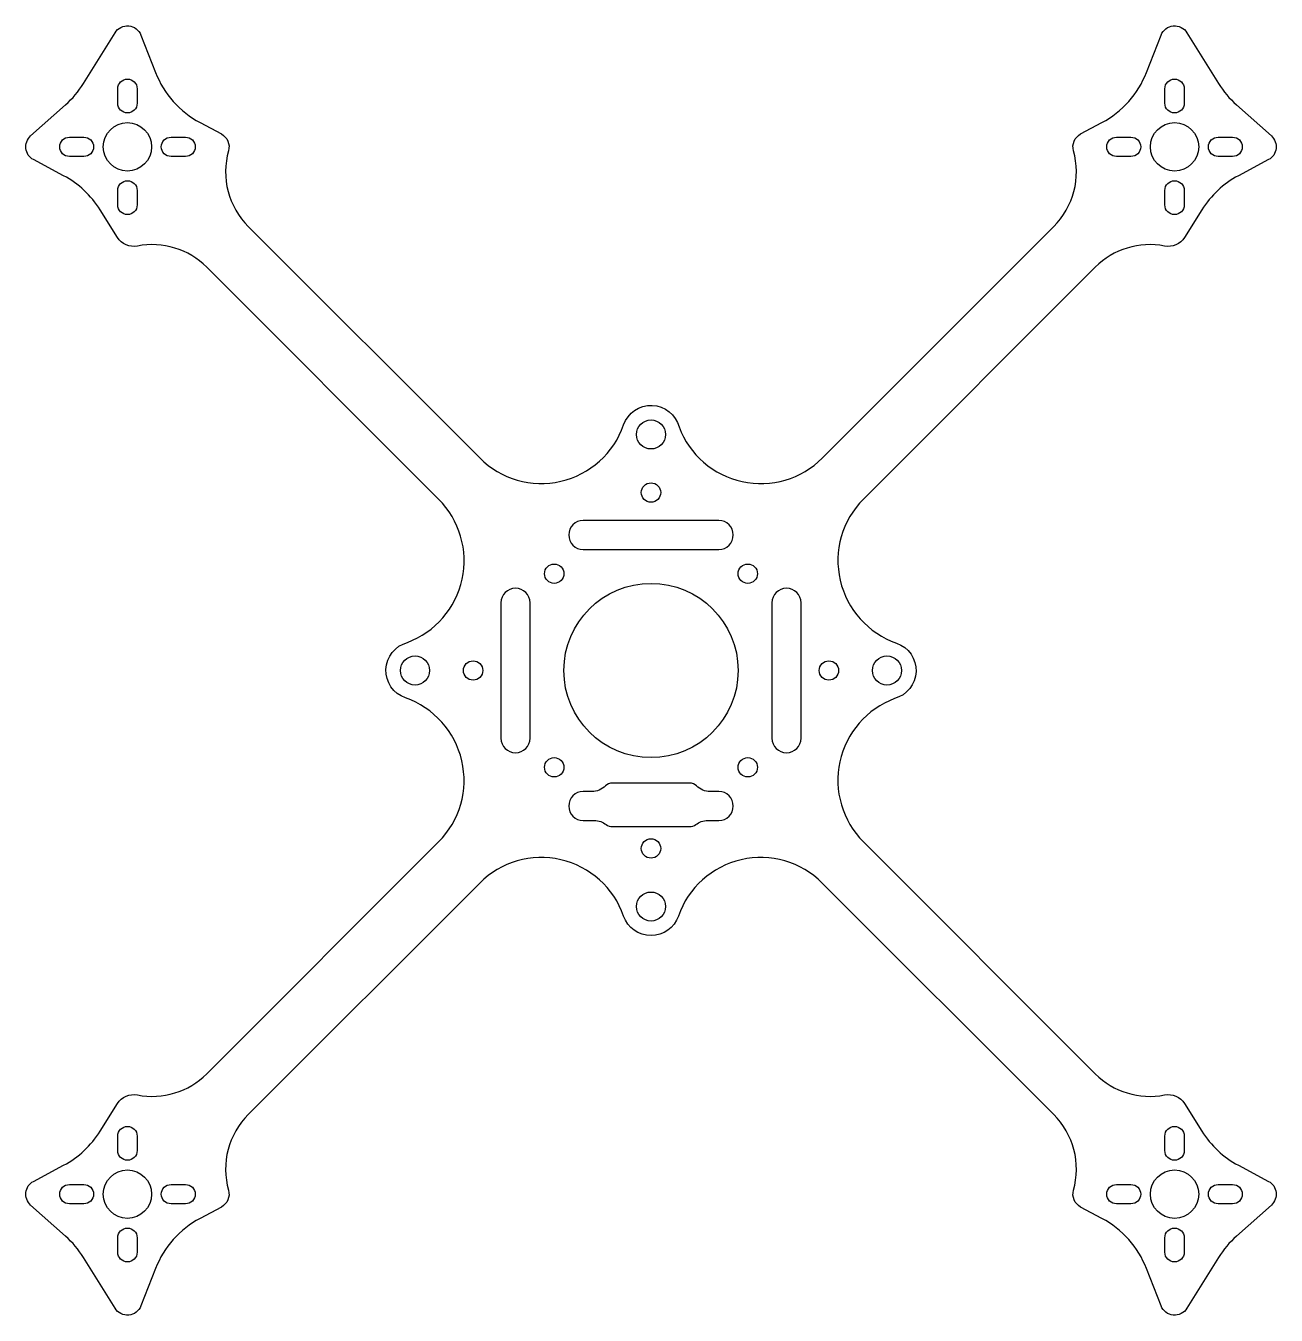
# Model space of a CAD drawing. Header units: millimetres. Extents: x -65 to 65, y -67 to 67.
import ezdxf

# ---------------------------------------------------------------- set-up
doc = ezdxf.new("R2010")
doc.units = ezdxf.units.MM
doc.layers.get('0').update_dxf_attribs({"linetype": 'CONTINUOUS'})

msp = doc.modelspace()

# ---------------------------------------------------------------- linework, layer by layer
for points in [[(21.94, -17.7), (45.89, -41.65, 0.248878), (53.06, -43.84, -0.309456), (55.13, -44.74), (56.92, -47.6, 0.130591), (60.68, -51.1), (63.8, -52.77, -0.521561), (64.09, -55.21), (60.48, -58.43, 0.071925), (58.63, -60.63), (55.37, -65.88, -0.618053), (52.7, -65.64), (51.19, -61.78, 0.179013), (46.59, -56.59), (44.39, -55.42, -0.352519), (43.65, -53.69, 0.27165), (41.61, -45.85), (17.7, -21.95, 0.55377), (2.83, -25.37, -0.712048), (-2.83, -25.37, 0.55377), (-17.7, -21.95), (-41.61, -45.85, 0.27165), (-43.65, -53.69, -0.352519), (-44.39, -55.42), (-46.59, -56.59, 0.179013), (-51.19, -61.78), (-52.7, -65.64, -0.618053), (-55.37, -65.88), (-58.63, -60.63, 0.071925), (-60.48, -58.43), (-64.09, -55.21, -0.521561), (-63.8, -52.77), (-60.68, -51.1, 0.130591), (-56.92, -47.6), (-55.13, -44.74, -0.309456), (-53.06, -43.84, 0.248878), (-45.89, -41.65), (-21.95, -17.7, 0.55377), (-25.37, -2.83, -0.740108), (-25.16, 2.9, 0.545987), (-21.94, 17.7), (-45.89, 41.65, 0.248878), (-53.06, 43.84, -0.309456), (-55.13, 44.74), (-56.92, 47.6, 0.130591), (-60.68, 51.1), (-63.8, 52.77, -0.521561), (-64.09, 55.21), (-60.48, 58.43, 0.071925), (-58.63, 60.63), (-55.37, 65.88, -0.618053), (-52.7, 65.64), (-51.19, 61.78, 0.179013), (-46.59, 56.59), (-44.39, 55.42, -0.352519), (-43.65, 53.69, 0.27165), (-41.61, 45.85), (-17.7, 21.95, 0.55377), (-2.83, 25.37, -0.740108), (2.9, 25.16, 0.545987), (17.7, 21.94), (41.61, 45.85, 0.27165), (43.65, 53.69, -0.352519), (44.39, 55.42), (46.59, 56.59, 0.179013), (51.19, 61.78), (52.7, 65.64, -0.618053), (55.37, 65.88), (58.63, 60.63, 0.071925), (60.48, 58.43), (64.09, 55.21, -0.521561), (63.8, 52.77), (60.68, 51.1, 0.130591), (56.92, 47.6), (55.13, 44.74, -0.309456), (53.06, 43.84, 0.248878), (45.89, 41.65), (21.95, 17.7, 0.55377), (25.37, 2.83, -0.740108), (25.16, -2.9, 0.545987)], [(-55.09, 60.09, -1), (-53.09, 60.09), (-53.09, 58.59, -1), (-55.09, 58.59)], [(53.09, 60.09, -1), (55.09, 60.09), (55.09, 58.59, -1), (53.09, 58.59)], [(-60.09, 53.09, -1), (-60.09, 55.09), (-58.59, 55.09, -1), (-58.59, 53.09)], [(-48.09, 55.09, -1), (-48.09, 53.09), (-49.59, 53.09, -1), (-49.59, 55.09)], [(48.09, 53.09, -1), (48.09, 55.09), (49.59, 55.09, -1), (49.59, 53.09)], [(60.09, 55.09, -1), (60.09, 53.09), (58.59, 53.09, -1), (58.59, 55.09)], [(-55.09, 49.59, -1), (-53.09, 49.59), (-53.09, 48.09, -1), (-55.09, 48.09)], [(53.09, 49.59, -1), (55.09, 49.59), (55.09, 48.09, -1), (53.09, 48.09)], [(-7, 12.5), (7, 12.5, 1), (7, 15.5), (-7, 15.5, 1)], [(-12.5, -7), (-12.5, 7, 1), (-15.5, 7), (-15.5, -7, 1)], [(12.5, 7), (12.5, -7, 1), (15.5, -7), (15.5, 7, 1)], [(-5.85, -15.5, -0.167177), (-4.62, -15.92, 0.167177), (-4, -16.13), (4, -16.13, 0.167177), (4.62, -15.92, -0.167177), (5.85, -15.5), (7, -15.5, 1), (7, -12.5), (6.11, -12.5, -0.197259), (4.7, -11.92, 0.197259), (4, -11.63), (-4, -11.63, 0.197259), (-4.7, -11.92, -0.197259), (-6.11, -12.5), (-7, -12.5, 1), (-7, -15.5)], [(-53.09, -49.59, -1), (-55.09, -49.59), (-55.09, -48.09, -1), (-53.09, -48.09)], [(55.09, -49.59, -1), (53.09, -49.59), (53.09, -48.09, -1), (55.09, -48.09)], [(-60.09, -55.09, -1), (-60.09, -53.09), (-58.59, -53.09, -1), (-58.59, -55.09)], [(-48.09, -53.09, -1), (-48.09, -55.09), (-49.59, -55.09, -1), (-49.59, -53.09)], [(48.09, -55.09, -1), (48.09, -53.09), (49.59, -53.09, -1), (49.59, -55.09)], [(60.09, -53.09, -1), (60.09, -55.09), (58.59, -55.09, -1), (58.59, -53.09)], [(-53.09, -60.09, -1), (-55.09, -60.09), (-55.09, -58.59, -1), (-53.09, -58.59)], [(55.09, -60.09, -1), (53.09, -60.09), (53.09, -58.59, -1), (55.09, -58.59)]]:
    msp.add_lwpolyline(points, format="xyb", close=True)
for centre, radius in [((-54.09, 54.09), 2.5), ((54.09, 54.09), 2.5), ((0, 24.38), 1.5), ((0, 18.38), 1), ((-10, 10), 1), ((10, 10), 1), ((0, 0), 9), ((-24.38, 0), 1.5), ((24.38, 0), 1.5), ((-18.38, 0), 1), ((18.38, 0), 1), ((-10, -10), 1), ((10, -10), 1), ((0, -18.38), 1), ((0, -24.38), 1.5), ((-54.09, -54.09), 2.5), ((54.09, -54.09), 2.5)]:
    msp.add_circle(centre, radius)

doc.saveas('drawing.dxf')
